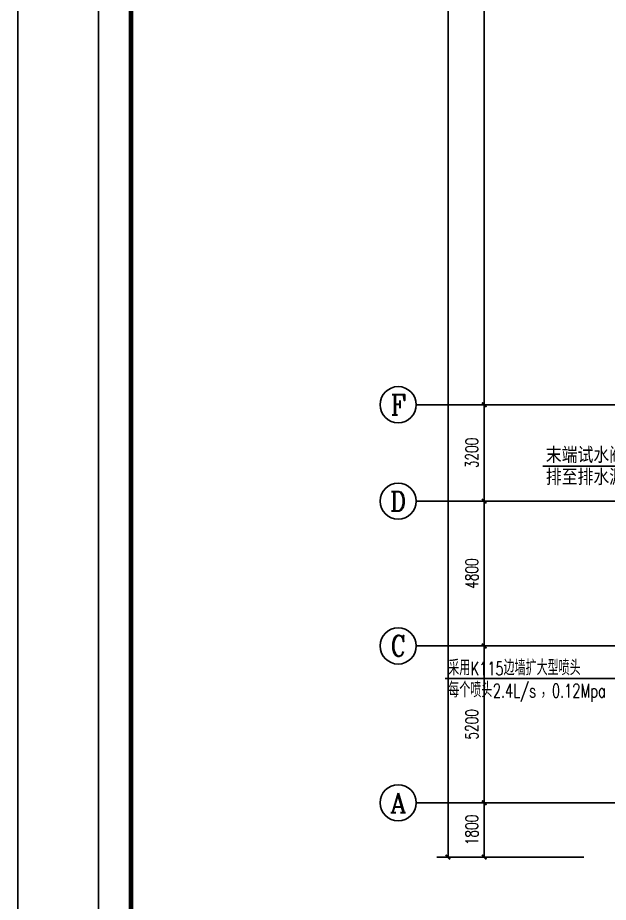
# Model space of a CAD drawing. Extents: x 0 to 2838408, y -923048 to 203859.
# Drawn here: x 2660058 to 2679623, y -270792 to -241460 of the extents above; entities that cross this region are included whole.
import ezdxf
from ezdxf.enums import TextEntityAlignment as Align

# ---------------------------------------------------------------- set-up
doc = ezdxf.new("R2010")
doc.units = 0
doc.header["$LTSCALE"] = 1000
for name, color, linetype in [('AXIS', 3, 'Continuous'), ('AXIS_TEXT', 7, 'Continuous'), ('BTTK', 7, 'Continuous'), ('DIM_喷淋', 3, 'Continuous'), ('DIM_废水', 3, 'Continuous'), ('DOTE', 8, 'Continuous'), ('PUB_TITLE', 4, 'Continuous'), ('XREF', 8, 'Continuous')]:
    doc.layers.add(name, color=color, linetype=linetype)
doc.styles.add('_TCH_AXIS', font='COMPLEX', dxfattribs={"bigfont": 'GBCBIG'})
doc.styles.add('_TCH_DIM', font='SIMPLEX', dxfattribs={"bigfont": 'GBCBIG'})
doc.styles.add('A_DIM_T3', font='SIMPLEX', dxfattribs={"width": 0.7, "bigfont": 'HZ'})
doc.styles.add('COMPLEX', font='COMPLEX')
doc.styles.add('HZ(TK)', font='geniso.shx', dxfattribs={"width": 0.9, "bigfont": 'hztxt.shx'})
doc.styles.get("Standard").update_dxf_attribs({"font": 'geniso.shx', "bigfont": 'hztxt.shx'})
doc.dimstyles.new('_TCH_ARCH&&150', dxfattribs={"dimtxt": 420, "dimasz": 150, "dimexe": 375, "dimexo": 450, "dimgap": 202.5, "dimtad": 1, "dimdec": 0, "dimzin": 0, "dimdsep": 46, "dimtxsty": 'A_DIM_T3', "dimblk": 'ARCHTICK', "dimcen": 0.09, "dimclrt": 7, "dimazin": 2, "dimtfac": 1, "dimtdec": 0, "dimtix": 1, "dimtmove": 2, "dimatfit": 3, "dimfxl": 150, "dimtolj": 1, "dimtzin": 0, "dimarcsym": 0})

# ---------------------------------------------------------------- blocks, each defined once
blk = doc.blocks.new('vhtemplate_2020年新竖式图框_A0')
at = {"layer": 'PUB_TITLE', "color": 7}
blk.add_lwpolyline([(0, 0), (1189, 0), (1189, 841), (0, 841)], close=True, dxfattribs=at)
at = {"layer": 'PUB_TITLE', "const_width": 1}
blk.add_lwpolyline([(25, 10), (1179, 10), (1179, 831), (25, 831)], close=True, dxfattribs=at)
at = {"layer": 'BTTK', "color": 4, "style": 'HZ(TK)', "width": 0.9}
for tag, p in [('合作单位_001', (1143.83, 741.44)), ('建设单位_001', (1143.85, 207.44)), ('工程名称_001', (1143.62, 174.44)), ('子项名称_001', (1153.71, 157.94)), ('图纸名称_001', (1143.45, 138.94))]:
    blk.add_attdef(tag, p, '', height=3.5, dxfattribs=at)
for tag, p in [('注册证书号', (1156.5, 309.01)), ('注册印章号', (1156.5, 301.01)), ('设计号', (1154, 193)), ('图别', (1137.75, 34)), ('图号', (1170.25, 34)), ('版本号', (1137.75, 26)), ('日期', (1170.25, 26))]:
    blk.add_attdef(tag, text='', height=3.5, dxfattribs=at).set_placement(p, align=Align.MIDDLE)
blk = doc.blocks.new('_ArchTick')
at = {"color": 0, "linetype": 'ByBlock', "const_width": 0.4}
blk.add_lwpolyline([(-0.5, -0.5), (0.5, 0.5)], dxfattribs=at)
blk = doc.blocks.new('*D889')
at = {"layer": 'AXIS', "color": 0, "lineweight": -2, "transparency": 16777216}
for p, q in [((2342767, -267492), (2339092, -267492)), ((2339467, -269292), (2339467, -267492)), ((2342767, -269292), (2339092, -269292))]:
    blk.add_line(p, q, dxfattribs=at)
at = {"layer": 'Defpoints', "color": 0, "transparency": 16777216}
for p in [(2339467, -267492), (2343217, -267492), (2343217, -269292)]:
    blk.add_point(p, dxfattribs=at)
at = {"layer": 'AXIS', "color": 0, "lineweight": -2, "transparency": 16777216, "xscale": 150, "yscale": 150, "zscale": 150}
for p, rotation in [((2339467, -267492), 90), ((2339467, -269292), 270)]:
    blk.add_blockref('_ArchTick', p, dxfattribs=dict(at, rotation=rotation))
at = {"layer": 'AXIS', "color": 7, "transparency": 16777216, "insert": (2339054, -268392), "char_height": 420, "attachment_point": 5, "rotation": 90, "style": 'A_DIM_T3'}
blk.add_mtext('\\A1;1800', dxfattribs=at)
blk = doc.blocks.new('*D890')
at = {"layer": 'AXIS', "color": 0, "lineweight": -2, "transparency": 16777216}
for p, q in [((2342767, -262292), (2339092, -262292)), ((2339467, -267492), (2339467, -262292)), ((2342767, -267492), (2339092, -267492))]:
    blk.add_line(p, q, dxfattribs=at)
at = {"layer": 'Defpoints', "color": 0, "transparency": 16777216}
for p in [(2339467, -262292), (2343217, -262292), (2343217, -267492)]:
    blk.add_point(p, dxfattribs=at)
at = {"layer": 'AXIS', "color": 0, "lineweight": -2, "transparency": 16777216, "xscale": 150, "yscale": 150, "zscale": 150}
for p, rotation in [((2339467, -262292), 90), ((2339467, -267492), 270)]:
    blk.add_blockref('_ArchTick', p, dxfattribs=dict(at, rotation=rotation))
at = {"layer": 'AXIS', "color": 7, "transparency": 16777216, "insert": (2339054, -264892), "char_height": 420, "attachment_point": 5, "rotation": 90, "style": 'A_DIM_T3'}
blk.add_mtext('\\A1;5200', dxfattribs=at)
blk = doc.blocks.new('*D891')
at = {"layer": 'AXIS', "color": 0, "lineweight": -2, "transparency": 16777216}
for p, q in [((2342767, -257492), (2339092, -257492)), ((2339467, -262292), (2339467, -257492)), ((2342767, -262292), (2339092, -262292))]:
    blk.add_line(p, q, dxfattribs=at)
at = {"layer": 'Defpoints', "color": 0, "transparency": 16777216}
for p in [(2339467, -257492), (2343217, -257492), (2343217, -262292)]:
    blk.add_point(p, dxfattribs=at)
at = {"layer": 'AXIS', "color": 0, "lineweight": -2, "transparency": 16777216, "xscale": 150, "yscale": 150, "zscale": 150}
for p, rotation in [((2339467, -257492), 90), ((2339467, -262292), 270)]:
    blk.add_blockref('_ArchTick', p, dxfattribs=dict(at, rotation=rotation))
at = {"layer": 'AXIS', "color": 7, "transparency": 16777216, "insert": (2339054, -259892), "char_height": 420, "attachment_point": 5, "rotation": 90, "style": 'A_DIM_T3'}
blk.add_mtext('\\A1;4800', dxfattribs=at)
blk = doc.blocks.new('*D892')
at = {"layer": 'AXIS', "color": 0, "lineweight": -2, "transparency": 16777216}
for p, q in [((2342767, -254292), (2339092, -254292)), ((2339467, -257492), (2339467, -254292)), ((2342767, -257492), (2339092, -257492))]:
    blk.add_line(p, q, dxfattribs=at)
at = {"layer": 'Defpoints', "color": 0, "transparency": 16777216}
for p in [(2339467, -254292), (2343217, -254292), (2343217, -257492)]:
    blk.add_point(p, dxfattribs=at)
at = {"layer": 'AXIS', "color": 0, "lineweight": -2, "transparency": 16777216, "xscale": 150, "yscale": 150, "zscale": 150}
for p, rotation in [((2339467, -254292), 90), ((2339467, -257492), 270)]:
    blk.add_blockref('_ArchTick', p, dxfattribs=dict(at, rotation=rotation))
at = {"layer": 'AXIS', "color": 7, "transparency": 16777216, "insert": (2339054, -255892), "char_height": 420, "attachment_point": 5, "rotation": 90, "style": 'A_DIM_T3'}
blk.add_mtext('\\A1;3200', dxfattribs=at)
blk = doc.blocks.new('*D893')
at = {"layer": 'AXIS', "color": 0, "lineweight": -2, "transparency": 16777216}
for p, q in [((2342767, -204692), (2339092, -204692)), ((2339467, -254292), (2339467, -204692)), ((2342767, -254292), (2339092, -254292))]:
    blk.add_line(p, q, dxfattribs=at)
at = {"layer": 'Defpoints', "color": 0, "transparency": 16777216}
for p in [(2339467, -204692), (2343217, -204692), (2343217, -254292)]:
    blk.add_point(p, dxfattribs=at)
at = {"layer": 'AXIS', "color": 0, "lineweight": -2, "transparency": 16777216, "xscale": 150, "yscale": 150, "zscale": 150}
for p, rotation in [((2339467, -204692), 90), ((2339467, -254292), 270)]:
    blk.add_blockref('_ArchTick', p, dxfattribs=dict(at, rotation=rotation))
at = {"layer": 'AXIS', "color": 7, "transparency": 16777216, "insert": (2339054, -229492), "char_height": 420, "attachment_point": 5, "rotation": 90, "style": 'A_DIM_T3'}
blk.add_mtext('\\A1;49600', dxfattribs=at)
blk = doc.blocks.new('*D898')
at = {"layer": 'AXIS', "color": 0, "lineweight": -2, "transparency": 16777216}
for p, q in [((2342767, -189692), (2337892, -189692)), ((2338267, -269292), (2338267, -189692)), ((2342767, -269292), (2337892, -269292))]:
    blk.add_line(p, q, dxfattribs=at)
at = {"layer": 'Defpoints', "color": 0, "transparency": 16777216}
for p in [(2338267, -189692), (2343217, -189692), (2343217, -269292)]:
    blk.add_point(p, dxfattribs=at)
at = {"layer": 'AXIS', "color": 0, "lineweight": -2, "transparency": 16777216, "xscale": 150, "yscale": 150, "zscale": 150}
for p, rotation in [((2338267, -189692), 90), ((2338267, -269292), 270)]:
    blk.add_blockref('_ArchTick', p, dxfattribs=dict(at, rotation=rotation))
at = {"layer": 'AXIS', "color": 7, "transparency": 16777216, "insert": (2337854, -229492), "char_height": 420, "attachment_point": 5, "rotation": 90, "style": 'A_DIM_T3'}
blk.add_mtext('\\A1;79600', dxfattribs=at)
blk = doc.blocks.new('_AXISO')
at = {"color": 0}
blk.add_circle((0, 0), 0.5, dxfattribs=at)
at = {"layer": 'AXIS_TEXT', "color": 0, "style": 'COMPLEX', "width": 1.041667}
blk.add_attdef('A', text='', height=0.56, dxfattribs=at).set_placement((-0.25, -0.28), (0.25, -0.28), align=Align.FIT)
blk = doc.blocks.new('1F1')
at = {"layer": 'AXIS'}
for p, q in [((2343216.7, -254292.2), (2337216.7, -254292.2)), ((2343216.7, -257492.2), (2337216.7, -257492.2)), ((2343216.7, -262292.2), (2337216.7, -262292.2)), ((2343216.7, -267492.2), (2337216.7, -267492.2))]:
    blk.add_line(p, q, dxfattribs=at)
at = {"layer": 'Defpoints', "color": 250}
blk.add_lwpolyline([(2326685.8, -291937.3), (2468623.3, -291937.3), (2468623.3, -218820.5), (2326685.8, -218820.5)], close=True, dxfattribs=at)
at = {"layer": 'DOTE'}
for p, q in [((2343216.7, -254292.2), (2364264.3, -254292.2)), ((2343216.7, -257492.2), (2453916.7, -257492.2)), ((2343216.7, -262292.2), (2453916.7, -262292.2)), ((2343216.7, -267492.2), (2453916.7, -267492.2))]:
    blk.add_line(p, q, dxfattribs=at)
at = {"layer": 'AXIS'}
ref = blk.add_blockref('_AXISO', (2336616.7, -254292.2), dxfattribs=dict(at, xscale=1200, yscale=1200, zscale=1200))
ref.add_attrib('A', 'F', dxfattribs={"layer": 'AXIS_TEXT', "height": 668.2, "style": '_TCH_AXIS'}).set_placement((2336362.2, -254626.3), (2336871.3, -254626.3), align=Align.FIT)
ref = blk.add_blockref('_AXISO', (2336616.7, -257492.2), dxfattribs=dict(at, xscale=1200, yscale=1200, zscale=1200))
ref.add_attrib('A', 'D', dxfattribs={"layer": 'AXIS_TEXT', "height": 652.9, "style": '_TCH_AXIS'}).set_placement((2336352.5, -257818.6), (2336881, -257818.6), align=Align.FIT)
ref = blk.add_blockref('_AXISO', (2336616.7, -262292.2), dxfattribs=dict(at, xscale=1200, yscale=1200, zscale=1200))
ref.add_attrib('A', 'C', dxfattribs={"layer": 'AXIS_TEXT', "height": 683.5, "style": '_TCH_AXIS'}).set_placement((2336372.6, -262634), (2336860.9, -262634), align=Align.FIT)
ref = blk.add_blockref('_AXISO', (2336616.7, -267492.2), dxfattribs=dict(at, xscale=1200, yscale=1200, zscale=1200))
ref.add_attrib('A', 'A', dxfattribs={"layer": 'AXIS_TEXT', "height": 637.8, "style": '_TCH_AXIS'}).set_placement((2336343.4, -267811.1), (2336890.1, -267811.1), align=Align.FIT)
for p1, p2, distance, picture, middle in [((2343216.7, -269292.2), (2343216.7, -189692.2), 4950, '*D898', (2337854.2, -229492.2)), ((2343216.7, -254292.2), (2343216.7, -204692.2), 3750, '*D893', (2339054.2, -229492.2)), ((2343216.7, -257492.2), (2343216.7, -254292.2), 3750, '*D892', (2339054.2, -255892.2)), ((2343216.7, -262292.2), (2343216.7, -257492.2), 3750, '*D891', (2339054.2, -259892.2)), ((2343216.7, -267492.2), (2343216.7, -262292.2), 3750, '*D890', (2339054.2, -264892.2)), ((2343216.7, -269292.2), (2343216.7, -267492.2), 3750, '*D889', (2339054.2, -268392.2))]:
    dim = blk.add_aligned_dim(p1=p1, p2=p2, distance=distance, dimstyle='_TCH_ARCH&&150', dxfattribs=at)
    dim.commit()
    dim.dimension.update_dxf_attribs({"geometry": picture, "text_midpoint": middle})

msp = doc.modelspace()

# ---------------------------------------------------------------- linework, layer by layer
at = {"layer": 'DIM_喷淋', "linetype": 'ByBlock'}
msp.add_line((2680250.2, -263369), (2674217.1, -263369), dxfattribs=at)
at = {"layer": 'DIM_废水', "linetype": 'ByBlock'}
msp.add_line((2681730.4, -256330.9), (2677449.2, -256330.9), dxfattribs=at)

# ---------------------------------------------------------------- block references
at = {"xscale": 150, "yscale": 150, "zscale": 150}
msp.add_blockref('vhtemplate_2020年新竖式图框_A0', (2660058, -296707.3), dxfattribs=at)
at = {"layer": 'XREF'}
msp.add_blockref('1F1', (336045.8, 0), dxfattribs=at)

# ---------------------------------------------------------------- texts
at = {"layer": 'DIM_喷淋', "color": 7, "linetype": 'ByBlock', "style": '_TCH_DIM'}
for s, height, p in [('采用', 506.38, (2674322.1, -263264)), ('边墙扩大型喷头', 506.38, (2676154.3, -263264)), ('每个喷头', 506.38, (2674322.1, -263999)), ('，', 506.4, (2677386.5, -263999))]:
    msp.add_text(s, height=height, dxfattribs=at).set_placement(p)
at = {"layer": 'DIM_喷淋', "color": 7, "linetype": 'ByBlock', "style": '_TCH_DIM', "width": 0.705882}
for s, p in [('K115', (2675059.3, -263264)), ('2.4L/s', (2675796.5, -263999)), ('0.12Mpa', (2677755.2, -263999))]:
    msp.add_text(s, height=446.25, dxfattribs=at).set_placement(p)
at = {"layer": 'DIM_废水', "color": 7, "linetype": 'ByBlock'}
for s, p in [('末端试水阀泄水', (2677554.2, -256225.9)), ('排至排水漏斗', (2677554.2, -256960.9))]:
    msp.add_text(s, height=525, dxfattribs=at).set_placement(p)

doc.saveas('drawing.dxf')
